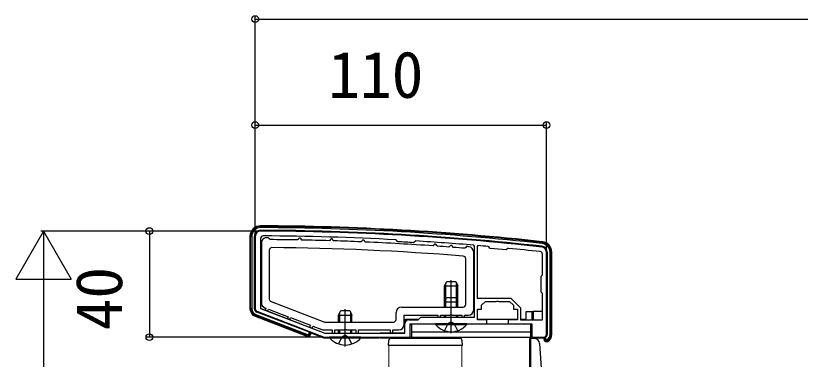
# Model space of a CAD drawing. Units: millimetres, scale not verified. Extents: x -1049 to 1051, y -1574 to 1565.
# Drawn here: x -582.3 to -285.9, y 1014.3 to 1144 of the extents above; entities that cross this region are included whole.
import ezdxf
from ezdxf.enums import TextEntityAlignment as Align

# ---------------------------------------------------------------- set-up
doc = ezdxf.new("R2010")
doc.units = ezdxf.units.MM
doc.header["$LTSCALE"] = 8
for name, color, linetype in [('0-3_YKK_11', 7, 'Continuous'), ('0-5_YKK_13', 4, 'Continuous'), ('0-6_YKK_D', 6, 'Continuous')]:
    doc.layers.add(name, color=color, linetype=linetype)
doc.layers.add('0-4_YKK_12', color=2, linetype='Continuous', lineweight=18)
doc.styles.add('ＭＳ ゴシック', font='')
doc.styles.get('ＭＳ ゴシック').set_extended_font_data('MS Gothic')

msp = doc.modelspace()

# ---------------------------------------------------------------- linework, layer by layer
at = {"layer": '0-3_YKK_11'}
for p, q in [((-491.8, 1060.699), (-491.8, 1033.386)), ((-407.674, 1057.241), (-408, 1056.942)), ((-381.8, 1023.699), (-381.8, 1054.699)), ((-491.159, 1032.453), (-465.8, 1022.699))]:
    msp.add_line(p, q, dxfattribs=at)
for points in [[(-489.8, 1059.896), (-489.8, 1033.537), (-465.522, 1024.199)], [(-437.815, 1058.671), (-438.023, 1058.771), (-438.513, 1059.321), (-438.721, 1059.421)], [(-431.089, 1058.976), (-431.307, 1058.9), (-431.857, 1058.411), (-432.075, 1058.335)], [(-433.8, 1029.199), (-430.3, 1029.199), (-429.3, 1030.199), (-409, 1030.199), (-409, 1057.078), (-409.275, 1057.377)], [(-408, 1056.942), (-408, 1037.399), (-400.3, 1037.399), (-395.303, 1037.399), (-391.6, 1033.696), (-391.6, 1029.199), (-383.3, 1029.199), (-383.3, 1039.199), (-383.8, 1039.699), (-383.8, 1045.699), (-383.3, 1046.199), (-383.3, 1053.95)], [(-396.169, 1056.185), (-396.39, 1056.118), (-397.044, 1055.575), (-403.018, 1056.129), (-403.568, 1056.791), (-403.772, 1056.898)], [(-465.8, 1022.699), (-433.3, 1022.699), (-433.3, 1027.699), (-404.3, 1027.699), (-404.3, 1029.199), (-407.8, 1029.199), (-407.8, 1033.199), (-406.3, 1033.199), (-406.3, 1034.699), (-404.8, 1036.199), (-400.758, 1036.199), (-400.575, 1036.319), (-400.025, 1036.319), (-399.842, 1036.199), (-395.8, 1036.199), (-394.3, 1034.699), (-394.3, 1033.199), (-392.8, 1033.199), (-392.8, 1029.199), (-396.3, 1029.199), (-396.3, 1027.699), (-387.3, 1027.699), (-387.3, 1022.699), (-382.8, 1022.699)], [(-465.522, 1024.199), (-435.3, 1024.199), (-435.3, 1027.699)]]:
    msp.add_lwpolyline(points, dxfattribs=at)
for centre, radius, start, end in [((-489.8, 1060.699), 2, 89.80939, 179.99999), ((-493.12, 62.708), 999.997, 83.71122, 89.80938), ((-488.8, 1059.896), 1, 89.75176, 180), ((-493.12, 62.705), 998.2, 86.87597, 89.75176), ((-493.119, 62.723), 997.482, 86.49138, 86.82169), ((-493.122, 62.69), 998.215, 85.18167, 86.43713), ((-493.114, 62.781), 998.124, 84.86459, 85.08947), ((-493.12, 62.709), 998.195, 83.73506, 84.42628), ((-383.8, 1054.699), 2, 359.99999, 83.71124), ((-384.3, 1053.95), 1, 359.99999, 83.73507), ((-490.8, 1033.386), 1, 180.00003, 248.9625), ((-433.8, 1027.699), 1.5, 90.00001, 179.99999), ((-382.8, 1023.699), 1, 270.00001, 359.99999)]:
    msp.add_arc(centre, radius, start, end, dxfattribs=at)
at = {"layer": '0-4_YKK_12'}
for p, q in [((-441.3, 815.7), (-441.3, 1019.699)), ((-441.3, 1019.699), (-413.8, 1019.699)), ((-435.3, 1022.199), (-435.3, 1022.399)), ((-413.8, 815.7), (-413.8, 1019.699))]:
    msp.add_line(p, q, dxfattribs=at)
msp.add_lwpolyline([(-433.342, 1022.699), (-387.8, 1022.699), (-387.8, 1022.199)], dxfattribs=at)
at = {"layer": '0-5_YKK_13'}
for p, q in [((-489.789, 1064.032), (-489.788, 1064.454)), ((-489.788, 1064.454), (-489.787, 1064.699)), ((-493.133, 1060.699), (-493.555, 1060.699)), ((-493.133, 1060.699), (-493.133, 1033.386)), ((-492.1, 1033.386), (-492.1, 1060.699)), ((-489.5, 1058.199), (-489.5, 1035.674)), ((-383.435, 1058.012), (-383.389, 1058.432)), ((-383.389, 1058.432), (-383.362, 1058.675)), ((-486.5, 1055.485), (-486.5, 1037.049)), ((-412.3, 1034.999), (-412.3, 1052.255)), ((-409.3, 1032.999), (-409.3, 1054.799)), ((-381.5, 1054.699), (-381.5, 1023.699)), ((-380.467, 1023.699), (-380.467, 1054.699)), ((-380.045, 1054.699), (-379.8, 1054.699)), ((-420.3, 1041.999), (-419.5, 1043.699)), ((-419.5, 1043.699), (-416.1, 1043.699)), ((-417.8, 1024.199), (-417.8, 1044.199)), ((-416.1, 1043.699), (-415.3, 1041.999)), ((-420.3, 1033.999), (-420.3, 1041.999)), ((-420.3, 1041.999), (-415.3, 1041.999)), ((-419.867, 1033.999), (-419.867, 1042.919)), ((-415.733, 1033.999), (-415.733, 1042.919)), ((-415.3, 1033.999), (-415.3, 1041.999)), ((-420.3, 1035.999), (-419.5, 1037.699)), ((-419.5, 1037.699), (-416.1, 1037.699)), ((-416.1, 1037.699), (-415.3, 1035.999)), ((-383.3, 1032.399), (-383.3, 1039.075)), ((-485.858, 1036.115), (-465.917, 1028.466)), ((-420.3, 1033.999), (-420.3, 1035.999)), ((-420.3, 1035.999), (-415.3, 1035.999)), ((-419.867, 1033.999), (-419.867, 1036.919)), ((-415.733, 1033.999), (-415.733, 1036.919)), ((-415.3, 1033.999), (-415.3, 1035.999)), ((-493.555, 1033.386), (-493.8, 1033.386)), ((-471.356, 1024.515), (-491.267, 1032.173)), ((-489.608, 1033.463), (-465.522, 1024.199)), ((-460.3, 1030.999), (-459.5, 1032.699)), ((-459.867, 1028.399), (-459.867, 1031.919)), ((-459.5, 1032.699), (-456.1, 1032.699)), ((-457.8, 1019.199), (-457.8, 1033.199)), ((-456.1, 1032.699), (-455.3, 1030.999)), ((-455.733, 1028.399), (-455.733, 1031.919)), ((-438.6, 1029.399), (-438.6, 1031.999)), ((-436.6, 1033.999), (-413.3, 1033.999)), ((-389.5, 1029.499), (-389.5, 1032.399)), ((-389.5, 1032.399), (-387.3, 1032.399)), ((-387.3, 1032.399), (-387.3, 1029.199)), ((-387.3, 1032.399), (-386.8, 1032.399)), ((-386.8, 1032.399), (-386.8, 1029.199)), ((-383.3, 1032.399), (-386.8, 1032.399)), ((-491.789, 1030.815), (-491.877, 1030.586)), ((-491.877, 1030.586), (-472.277, 1023.048)), ((-491.638, 1031.209), (-491.789, 1030.815)), ((-491.638, 1031.209), (-472.037, 1023.67)), ((-460.3, 1028.399), (-460.3, 1030.999)), ((-460.3, 1030.999), (-455.3, 1030.999)), ((-455.3, 1028.399), (-455.3, 1030.999)), ((-435.1, 1028.448), (-435.1, 1029.499)), ((-435.1, 1029.499), (-430, 1029.499)), ((-420.3, 1030.199), (-420.3, 1030.999)), ((-420.3, 1030.199), (-420.3, 1030.999)), ((-419.867, 1030.199), (-419.867, 1030.999)), ((-419.867, 1030.199), (-419.867, 1030.999)), ((-415.733, 1030.199), (-415.733, 1030.999)), ((-415.733, 1030.199), (-415.733, 1030.999)), ((-415.3, 1030.199), (-415.3, 1030.999)), ((-415.3, 1030.199), (-415.3, 1030.999)), ((-407.8, 1029.499), (-392.8, 1029.499)), ((-391.6, 1029.499), (-389.5, 1029.499)), ((-465.559, 1028.399), (-439.6, 1028.399)), ((-433.3, 1022.899), (-433.3, 1027.199)), ((-432.8, 1027.699), (-387.6, 1027.699)), ((-432.8, 1027.699), (-387.8, 1027.699)), ((-411.9, 1027.699), (-423.7, 1027.699)), ((-423.7, 1027.452), (-423.7, 1027.699)), ((-411.9, 1027.699), (-423.7, 1027.699)), ((-423.7, 1027.452), (-423.7, 1027.699)), ((-423.7, 1027.452), (-411.9, 1027.452)), ((-423.7, 1027.452), (-411.9, 1027.452)), ((-420.3, 1025.116), (-418.945, 1027.834)), ((-420.3, 1025.116), (-418.945, 1027.834)), ((-417.8, 1028.443), (-418.945, 1027.834)), ((-417.8, 1028.443), (-418.945, 1027.834)), ((-417.8, 1028.443), (-416.655, 1027.834)), ((-417.8, 1028.443), (-416.655, 1027.834)), ((-415.3, 1025.116), (-416.655, 1027.834)), ((-415.3, 1025.116), (-416.655, 1027.834)), ((-411.9, 1027.452), (-411.9, 1027.699)), ((-411.9, 1027.452), (-411.9, 1027.699)), ((-387.3, 1027.199), (-387.3, 1022.899)), ((-472.277, 1023.048), (-472.189, 1023.276)), ((-471.607, 1023.861), (-471.356, 1024.515)), ((-471.607, 1023.861), (-471.213, 1023.71)), ((-471.356, 1024.515), (-470.962, 1024.363)), ((-470.962, 1024.363), (-471.213, 1023.71)), ((-470.962, 1024.363), (-470.862, 1024.325)), ((-470.862, 1024.325), (-465.96, 1022.439)), ((-465.522, 1024.199), (-445.1, 1024.199)), ((-451.9, 1022.699), (-463.7, 1022.699)), ((-463.7, 1022.452), (-463.7, 1022.699)), ((-460.3, 1024.199), (-460.3, 1025.399)), ((-460.3, 1020.116), (-458.945, 1022.834)), ((-459.867, 1024.199), (-459.867, 1025.399)), ((-457.8, 1023.443), (-458.945, 1022.834)), ((-457.8, 1023.443), (-456.655, 1022.834)), ((-455.3, 1020.116), (-456.655, 1022.834)), ((-455.733, 1024.199), (-455.733, 1025.399)), ((-455.3, 1024.199), (-455.3, 1025.399)), ((-451.9, 1022.452), (-451.9, 1022.699)), ((-445.1, 1024.199), (-444.6, 1024.199)), ((-445.1, 1022.699), (-445.1, 1022.399)), ((-435.6, 1024.199), (-444.6, 1024.199)), ((-435.6, 1022.399), (-435.6, 1022.699)), ((-435.1, 1022.399), (-435.1, 1022.699)), ((-432.8, 1024.699), (-387.8, 1024.699)), ((-432.8, 1022.699), (-387.8, 1022.699)), ((-383.206, 1022.399), (-383.206, 1022.699)), ((-382.707, 1022.704), (-382.707, 1022.399)), ((-382.662, 1022.407), (-382.662, 1022.709)), ((-382.133, 1022.583), (-382.133, 1021.967)), ((-380.467, 1023.699), (-380.045, 1023.699)), ((-465.744, 1022.399), (-463.656, 1022.399)), ((-463.7, 1022.452), (-451.9, 1022.452)), ((-451.944, 1022.399), (-445.1, 1022.399)), ((-444.6, 1022.399), (-435.6, 1022.399)), ((-414.644, 1022.199), (-440.456, 1022.199)), ((-435.1, 1022.399), (-435.6, 1022.399)), ((-435.1, 1022.399), (-433.8, 1022.399)), ((-413.849, 1019.699), (-413.55, 1019.699)), ((-413.55, 1019.699), (-413.646, 1021.26)), ((-386.523, 1022.199), (-388.027, 1022.199)), ((-388.027, 987.821), (-388.027, 1022.199)), ((-386.8, 1022.399), (-383.206, 1022.399)), ((-386.523, 1022.199), (-386.392, 1022.199)), ((-384.397, 1020.339), (-383.103, 1001.84)), ((-382.707, 1022.399), (-383.206, 1022.399)), ((-382.8, 1022.399), (-382.8, 1021.967)), ((-382.8, 1021.967), (-382.555, 1021.967)), ((-381.634, 1021.679), (-381.422, 1021.313)), ((-381.422, 1021.313), (-381.3, 1021.101))]:
    msp.add_line(p, q, dxfattribs=at)
for points in [[(-493.555, 1060.699), (-493.8, 1060.699), (-493.8, 1033.386)], [(-493.133, 1033.386), (-493.555, 1033.386), (-493.555, 1060.699)], [(-486.202, 1059.49), (-486.5, 1059.79), (-486.5, 1059.895), (-486.798, 1060.195)], [(-475.194, 1060.046), (-475.5, 1059.746), (-475.5, 1059.657), (-475.805, 1059.357)], [(-474.206, 1059.327), (-474.5, 1059.627), (-474.5, 1059.739), (-474.794, 1060.039)], [(-463.191, 1059.751), (-463.5, 1059.451), (-463.5, 1059.369), (-463.809, 1059.069)], [(-462.21, 1059.02), (-462.5, 1059.32), (-462.5, 1059.438), (-462.791, 1059.738)], [(-451.187, 1059.31), (-451.5, 1059.011), (-451.5, 1058.936), (-451.813, 1058.636)], [(-450.213, 1058.568), (-450.5, 1058.867), (-450.5, 1058.994), (-450.787, 1059.293)], [(-423.979, 1057.776), (-424.3, 1057.477), (-424.3, 1057.419), (-424.621, 1057.119)], [(-423.021, 1057.007), (-423.3, 1057.306), (-423.3, 1057.449), (-423.579, 1057.748)], [(-417.977, 1057.337), (-418.3, 1057.038), (-418.3, 1056.983), (-418.623, 1056.684)], [(-417.023, 1056.562), (-417.3, 1056.861), (-417.3, 1057.008), (-417.577, 1057.307)], [(-411.975, 1056.862), (-412.3, 1056.563), (-412.3, 1056.512), (-412.624, 1056.213)], [(-380.467, 1054.699), (-380.045, 1054.699), (-380.045, 1023.699)], [(-380.045, 1023.699), (-379.8, 1023.699), (-379.8, 1054.699)], [(-488.216, 1033.807), (-487.774, 1033.637), (-488.061, 1032.89), (-487.127, 1032.532), (-486.84, 1033.279), (-479.371, 1030.414), (-479.658, 1029.667), (-478.724, 1029.309), (-478.438, 1030.056), (-470.968, 1027.19), (-471.255, 1026.443), (-470.321, 1026.085), (-470.035, 1026.832), (-466.646, 1025.532)], [(-472.037, 1023.67), (-472.189, 1023.276), (-491.789, 1030.815)], [(-435.6, 1027.399), (-435.6, 1030.999), (-422.8, 1030.999), (-422.8, 1030.199), (-421.8, 1030.199), (-421.8, 1030.999), (-418.258, 1030.999), (-418.075, 1031.119), (-417.525, 1031.119), (-417.342, 1030.999), (-413.8, 1030.999), (-413.8, 1030.199), (-412.8, 1030.199), (-412.8, 1030.999), (-411.3, 1030.999)], [(-465.93, 1025.399), (-462.8, 1025.399), (-462.8, 1024.199), (-461.8, 1024.199), (-461.8, 1025.399), (-458.258, 1025.399), (-458.075, 1025.519), (-457.525, 1025.519), (-457.342, 1025.399), (-453.8, 1025.399), (-453.8, 1024.199), (-452.8, 1024.199), (-452.8, 1025.399), (-440.8, 1025.399), (-440.8, 1024.199), (-439.8, 1024.199), (-439.8, 1025.399), (-437.6, 1025.399)], [(-432.8, 1027.699), (-432.8, 1022.699), (-432.8, 1022.199)], [(-387.8, 1027.699), (-387.8, 1022.199), (-387.8, 990.699)], [(-471.213, 1023.71), (-470.984, 1023.622), (-470.733, 1024.275)], [(-444.6, 1022.699), (-444.6, 1022.399), (-445.1, 1022.399)], [(-441.455, 1021.26), (-441.55, 1019.699), (-441.251, 1019.699), (-413.849, 1019.699)], [(-382.133, 1021.967), (-382.555, 1021.967), (-382.555, 1022.423)]]:
    msp.add_lwpolyline(points, dxfattribs=at)
for centre, radius, start, end in [((-489.8, 1060.699), 4, 89.80937, 180), ((-489.8, 1060.699), 3.755, 89.80937, 180), ((-489.8, 1060.699), 3.333, 89.80937, 180), ((-493.12, 62.705), 1001.333, 83.71123, 89.80937), ((-493.12, 62.705), 1001.755, 83.71123, 89.80937), ((-493.12, 62.705), 1002, 83.71123, 89.80937), ((-489.8, 1060.699), 2.3, 89.80937, 180), ((-493.12, 62.705), 1000.3, 83.71123, 89.80937), ((-487.5, 1058.199), 2, 89.63963, 180), ((-493.762, 62.346), 997.873, 89.60013, 89.63972), ((-493.764, 62.227), 997.293, 88.96819, 89.56556), ((-493.765, 62.237), 997.982, 88.9108, 88.93377), ((-493.765, 62.192), 997.327, 88.2788, 88.87628), ((-493.771, 61.936), 998.283, 88.2216, 88.24458), ((-493.765, 62.204), 997.315, 87.58914, 88.18685), ((-493.795, 61.496), 998.723, 87.53191, 87.55488), ((-493.765, 62.205), 997.314, 86.02447, 87.49714), ((-383.8, 1054.699), 3.755, 0, 83.71123), ((-383.8, 1054.699), 4, 0, 83.71123), ((-485.5, 1055.485), 1, 89.52329, 179.99998), ((-493.764, 62.222), 994.297, 85.35355, 89.5233), ((-493.749, 62.439), 997.78, 85.96727, 85.9903), ((-493.771, 62.122), 997.398, 85.67896, 85.93232), ((-493.78, 61.999), 998.221, 85.62187, 85.64491), ((-493.773, 62.113), 997.406, 85.33331, 85.58678), ((-493.722, 62.732), 997.486, 85.25074, 85.29921), ((-411.3, 1054.799), 2, 360, 85.25073), ((-383.8, 1054.699), 2.3, 0, 83.71123), ((-383.8, 1054.699), 3.333, 0, 83.71123), ((-413.3, 1052.255), 1, 359.99997, 85.35355), ((-487.5, 1035.674), 2, 180, 249.01214), ((-485.5, 1037.049), 1, 180.00002, 249.01215), ((-413.3, 1034.999), 1, 270.00001, 359.99999), ((-490.8, 1033.386), 3, 180, 248.96249), ((-490.8, 1033.386), 2.755, 180, 248.96249), ((-490.8, 1033.386), 2.333, 180, 248.96249), ((-490.8, 1033.386), 1.3, 180, 248.96249), ((-436.6, 1031.999), 2, 90.00001, 179.99999), ((-411.3, 1032.999), 2, 270.00001, 359.99999), ((-465.559, 1029.399), 1, 249.01209, 269.99994), ((-439.6, 1029.399), 1, 270.00001, 359.99999), ((-465.93, 1027.399), 2, 249.01217, 270.00001), ((-437.6, 1027.399), 2, 270.00001, 359.99999), ((-432.8, 1027.199), 0.5, 90, 180), ((-417.8, 1032.399), 7.7, 219.98312, 320.01688), ((-417.8, 1032.399), 7.7, 219.98312, 320.01688), ((-387.8, 1027.199), 0.5, 0, 90), ((-471.918, 1023.981), 1, 248.96249, 338.96249), ((-471.918, 1023.981), 0.755, 248.96249, 338.96249), ((-471.918, 1023.981), 0.333, 248.96249, 338.96249), ((-433.8, 1022.899), 0.5, 270, 0), ((-386.8, 1022.899), 0.5, 180, 270), ((-382.8, 1023.699), 1.3, 280.85757, 300.86775), ((-382.8, 1023.699), 1.3, 300.86775, 0), ((-382.8, 1023.699), 2.333, 300, 0), ((-382.8, 1023.699), 2.755, 300, 0), ((-382.8, 1023.699), 3, 300, 0), ((-465.744, 1022.999), 0.6, 248.96249, 270), ((-457.8, 1027.399), 7.7, 219.98312, 320.01688), ((-440.456, 1021.199), 1, 90, 176.5), ((-414.644, 1021.199), 1, 3.5, 90), ((-386.392, 1020.199), 2, 4, 90), ((-381.8, 1021.967), 1, 180, 300), ((-382.8, 1023.699), 1.3, 276.07662, 280.85757), ((-381.8, 1021.967), 0.755, 180, 300), ((-381.8, 1021.967), 0.333, 180, 300)]:
    msp.add_arc(centre, radius, start, end, dxfattribs=at)
at = {"layer": '0-6_YKK_D'}
for p, q in [((-491.8, 1061.699), (-491.8, 1143.699)), ((-491.8, 1142.699), (129.2, 1142.699)), ((-491.8, 1061.699), (-491.8, 1103.699)), ((-491.8, 1102.699), (-381.8, 1102.699)), ((-381.8, 1055.699), (-381.8, 1103.699)), ((-571.8, 1062.699), (-582.3, 1044.513)), ((-490.793, 1062.699), (-572.8, 1062.699)), ((-571.8, 1062.699), (-561.3, 1044.513)), ((-571.8, 1062.699), (-571.8, 1026.326)), ((-490.793, 1062.699), (-532.8, 1062.699)), ((-531.8, 1062.699), (-531.8, 1022.699)), ((-582.3, 1044.513), (-561.3, 1044.513)), ((-571.8, 1041.699), (-571.8, 633.699)), ((-466.744, 1022.699), (-532.8, 1022.699))]:
    msp.add_line(p, q, dxfattribs=at)
for centre in [(-491.8, 1142.699), (-491.8, 1102.699), (-381.8, 1102.699), (-531.8, 1062.699), (-531.8, 1022.699)]:
    msp.add_circle(centre, 1.275, dxfattribs=at)

# ---------------------------------------------------------------- texts
at = {"layer": '0-6_YKK_D', "style": 'ＭＳ ゴシック'}
msp.add_text('110', height=17.6, dxfattribs=at).set_placement((-464.209, 1107.699), align=Align.BOTTOM_LEFT)
msp.add_text('40', height=17.6, rotation=90, dxfattribs=at).set_placement((-536.8, 1025.245), align=Align.BOTTOM_LEFT)

doc.saveas('drawing.dxf')
